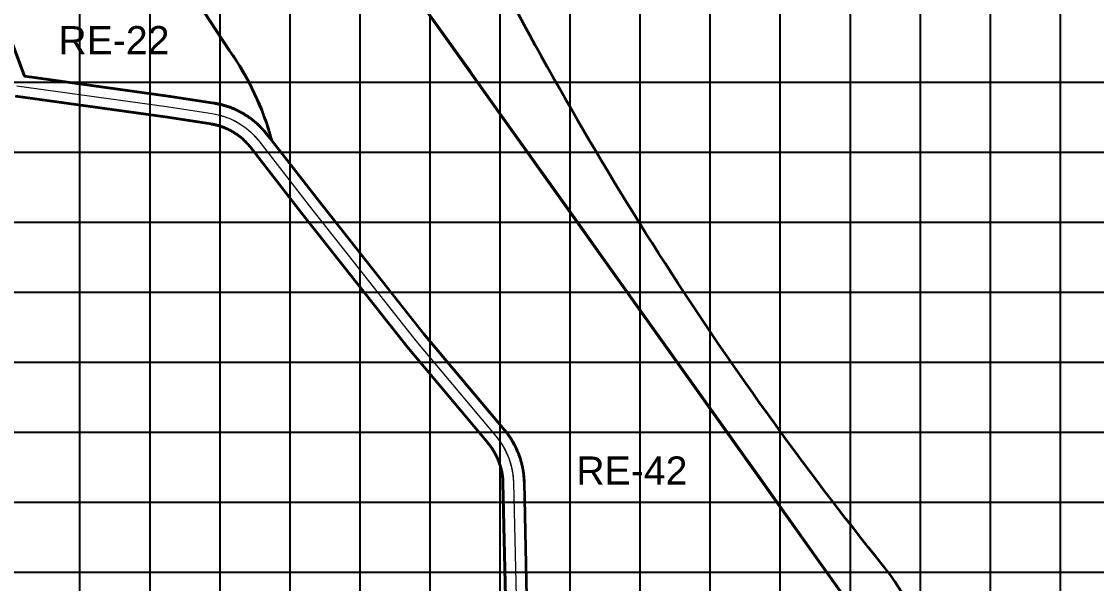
# Model space of a CAD drawing. Header units: millimetres. Extents: x 464536 to 476893, y 870501 to 881610.
# Drawn here: x 469916 to 471451, y 874384 to 875187 of the extents above; entities that cross this region are included whole.
import ezdxf
from ezdxf.enums import TextEntityAlignment as Align

# ---------------------------------------------------------------- set-up
doc = ezdxf.new("R2010")
doc.units = ezdxf.units.MM
for name, color, linetype, lineweight in [('Center_1', 7, 'Continuous', 5), ('Land Use Code', 7, 'Continuous', 35), ('Proposed Road Net work', 7, 'Continuous', 35), ('Recreational _ Environmental', 84, 'Continuous', 35), ('Structure Plan Boundries', 7, 'Continuous', 35), ('Urban Agriculture-', 90, 'Continuous', 35), ('Water Bodies', 132, 'Continuous', 35)]:
    doc.layers.add(name, color=color, linetype=linetype, lineweight=lineweight)
doc.layers.add('Grid1', color=7, linetype='Continuous')
doc.styles.add('Arial', font='arial.ttf')

msp = doc.modelspace()

# ---------------------------------------------------------------- linework, layer by layer
at = {"layer": 'Center_1'}
msp.add_lwpolyline([(469909.9, 875095), (470126.9, 875065), (470188.9, 875055.4), (470197.5, 875053.7), (470205.9, 875051.3), (470214.1, 875048.2), (470222, 875044.4), (470229.5, 875039.9), (470236.7, 875034.9), (470243.4, 875029.2), (470249.5, 875023.1), (470255.2, 875016.4), (470328.9, 874921.4), (470479.4, 874730.9), (470594.1, 874594), (470599.6, 874586.9), (470604.5, 874579.3), (470608.7, 874571.4), (470612.2, 874563.1), (470615, 874554.5), (470617.1, 874545.8), (470618.4, 874536.9), (470619, 874527.9), (470622.6, 874364.9)], dxfattribs=at)
msp.add_polyline3d([(469909.9, 875095, 0), (470126.9, 875065, 0), (470188.9, 875055.4, 0), (470201.7, 875052.6, 0), (470214.1, 875048.2, 0), (470225.8, 875042.2, 0), (470236.7, 875034.9, 0), (470246.5, 875026.2, 0), (470255.2, 875016.4, 0), (470328.9, 874921.4, 0), (470479.4, 874730.9, 0), (470594.1, 874594, 0), (470601.3, 874584.4, 0), (470607.4, 874574, 0), (470612.2, 874563.1, 0), (470615.8, 874551.6, 0), (470618.1, 874539.9, 0), (470619, 874527.9, 0), (470622.6, 874364.9, 0)], dxfattribs=at)
at = {"layer": 'Grid1'}
for p, q in [((470000, 870600), (470000, 881600)), ((470100, 870600), (470100, 881600)), ((470200, 870600), (470200, 881600)), ((470200, 870600), (470200, 881600)), ((470300, 870600), (470300, 881600)), ((470400, 870600), (470400, 881600)), ((470500, 870600), (470500, 881600)), ((470600, 870600), (470600, 881600)), ((470700, 870600), (470700, 881600)), ((470800, 870600), (470800, 881600)), ((470900, 870600), (470900, 881600)), ((471000, 870600), (471000, 881600)), ((471100, 870600), (471100, 881600)), ((471200, 870600), (471200, 881600)), ((471300, 870600), (471300, 881600)), ((471400, 870600), (471400, 881600)), ((464700, 875100), (472600, 875100)), ((464700, 875000), (472600, 875000)), ((464700, 874900), (472600, 874900)), ((464700, 874800), (472600, 874800)), ((464700, 874700), (472600, 874700)), ((464700, 874600), (472600, 874600)), ((464700, 874600), (472600, 874600)), ((464700, 874500), (472600, 874500)), ((464700, 874400), (472600, 874400))]:
    msp.add_line(p, q, dxfattribs=at)
at = {"layer": 'Proposed Road Net work'}
for points in [[(469902.3, 875158.8, 0), (469920.9, 875108.6, 0), (470129.1, 875079.8, 0), (470191.2, 875070.2, 0), (470192.2, 875070.1, 0), (470193.3, 875069.9, 0), (470194.3, 875069.7, 0), (470195.3, 875069.5, 0), (470196.3, 875069.3, 0), (470197.3, 875069.1, 0), (470198.3, 875068.9, 0), (470199.3, 875068.7, 0), (470200.3, 875068.4, 0), (470201.4, 875068.2, 0), (470202.4, 875067.9, 0), (470203.4, 875067.7, 0), (470204.4, 875067.4, 0), (470205.4, 875067.1, 0), (470206.4, 875066.9, 0), (470207.3, 875066.6, 0), (470208.3, 875066.3, 0), (470209.3, 875065.9, 0), (470210.3, 875065.6, 0), (470211.3, 875065.3, 0), (470212.3, 875065, 0), (470213.3, 875064.6, 0), (470214.2, 875064.3, 0), (470215.2, 875063.9, 0), (470216.2, 875063.5, 0), (470217.1, 875063.1, 0), (470218.1, 875062.8, 0), (470219, 875062.4, 0), (470220, 875062, 0), (470221, 875061.5, 0), (470221.9, 875061.1, 0), (470222.8, 875060.7, 0), (470223.8, 875060.3, 0), (470224.7, 875059.8, 0), (470225.6, 875059.4, 0), (470226.6, 875058.9, 0), (470227.5, 875058.4, 0), (470228.4, 875057.9, 0), (470229.3, 875057.5, 0), (470230.2, 875057, 0), (470231.2, 875056.5, 0), (470232.1, 875055.9, 0), (470232.9, 875055.4, 0), (470233.8, 875054.9, 0), (470234.7, 875054.4, 0), (470235.6, 875053.8, 0), (470236.5, 875053.3, 0), (470237.4, 875052.7, 0), (470238.2, 875052.2, 0), (470239.1, 875051.6, 0), (470240, 875051, 0), (470240.8, 875050.4, 0), (470241.7, 875049.8, 0), (470242.5, 875049.2, 0), (470243.4, 875048.6, 0), (470244.2, 875048, 0), (470245, 875047.4, 0), (470245.8, 875046.8, 0), (470246.7, 875046.1, 0), (470247.5, 875045.5, 0), (470248.3, 875044.8, 0), (470249.1, 875044.2, 0), (470249.8, 875043.5, 0), (470250.7, 875042.8, 0), (470251.4, 875042.1, 0), (470252.2, 875041.5, 0), (470253, 875040.8, 0), (470253.7, 875040.1, 0), (470254.5, 875039.4, 0), (470255.3, 875038.6, 0), (470256, 875037.9, 0), (470256.7, 875037.2, 0), (470257.5, 875036.5, 0), (470258.2, 875035.7, 0), (470258.9, 875035, 0), (470259.6, 875034.2, 0), (470260.3, 875033.5, 0), (470261, 875032.7, 0), (470261.7, 875031.9, 0), (470262.4, 875031.2, 0), (470263.1, 875030.4, 0), (470263.8, 875029.6, 0), (470264.4, 875028.8, 0), (470265.1, 875028, 0), (470265.8, 875027.2, 0), (470266.4, 875026.4, 0), (470267, 875025.6, 0), (470340.7, 874930.7, 0), (470491, 874740.4, 0), (470605.7, 874603.6, 0), (470606.3, 874602.8, 0), (470607, 874602, 0), (470607.6, 874601.2, 0), (470608.3, 874600.4, 0), (470608.9, 874599.5, 0), (470609.6, 874598.7, 0), (470610.2, 874597.8, 0), (470610.8, 874597, 0), (470611.4, 874596.1, 0), (470612, 874595.3, 0), (470612.6, 874594.4, 0), (470613.2, 874593.5, 0), (470613.8, 874592.7, 0), (470614.4, 874591.8, 0), (470615, 874590.9, 0), (470615.5, 874590, 0), (470616.1, 874589.1, 0), (470616.6, 874588.2, 0), (470617.2, 874587.3, 0), (470617.7, 874586.4, 0), (470618.2, 874585.5, 0), (470618.7, 874584.6, 0), (470619.2, 874583.7, 0), (470619.7, 874582.7, 0), (470620.2, 874581.8, 0), (470620.7, 874580.9, 0), (470621.2, 874579.9, 0), (470621.7, 874579, 0), (470622.1, 874578, 0), (470622.6, 874577.1, 0), (470623, 874576.1, 0), (470623.4, 874575.2, 0), (470623.9, 874574.2, 0), (470624.3, 874573.2, 0), (470624.7, 874572.3, 0), (470625.1, 874571.3, 0), (470625.5, 874570.3, 0), (470625.9, 874569.3, 0), (470626.2, 874568.4, 0), (470626.6, 874567.4, 0), (470627, 874566.4, 0), (470627.3, 874565.4, 0), (470627.7, 874564.4, 0), (470628, 874563.4, 0), (470628.3, 874562.4, 0), (470628.6, 874561.4, 0), (470628.9, 874560.4, 0), (470629.2, 874559.4, 0), (470629.5, 874558.4, 0), (470629.8, 874557.4, 0), (470630.1, 874556.3, 0), (470630.3, 874555.3, 0), (470630.6, 874554.3, 0), (470630.8, 874553.3, 0), (470631.1, 874552.2, 0), (470631.3, 874551.2, 0), (470631.5, 874550.2, 0), (470631.7, 874549.2, 0), (470631.9, 874548.1, 0), (470632.1, 874547.1, 0), (470632.3, 874546.1, 0), (470632.5, 874545, 0), (470632.6, 874544, 0), (470632.8, 874542.9, 0), (470632.9, 874541.9, 0), (470633.1, 874540.9, 0), (470633.2, 874539.8, 0), (470633.3, 874538.8, 0), (470633.4, 874537.7, 0), (470633.5, 874536.7, 0), (470633.6, 874535.6, 0), (470633.7, 874534.6, 0), (470633.8, 874533.5, 0), (470633.8, 874532.5, 0), (470633.9, 874531.4, 0), (470633.9, 874530.4, 0), (470634, 874529.3, 0), (470634, 874528.3, 0), (470637.6, 874365.1, 0)], [(469902.3, 875158.8, 0), (469920.9, 875108.6, 0), (470129.1, 875079.8, 0), (470191.2, 875070.2, 0), (470192.2, 875070.1, 0), (470193.3, 875069.9, 0), (470194.3, 875069.7, 0), (470195.3, 875069.5, 0), (470196.3, 875069.3, 0), (470197.3, 875069.1, 0), (470198.3, 875068.9, 0), (470199.3, 875068.7, 0), (470200.3, 875068.4, 0), (470201.4, 875068.2, 0), (470202.4, 875067.9, 0), (470203.4, 875067.7, 0), (470204.4, 875067.4, 0), (470205.4, 875067.1, 0), (470206.4, 875066.9, 0), (470207.3, 875066.6, 0), (470208.3, 875066.3, 0), (470209.3, 875065.9, 0), (470210.3, 875065.6, 0), (470211.3, 875065.3, 0), (470212.3, 875065, 0), (470213.3, 875064.6, 0), (470214.2, 875064.3, 0), (470215.2, 875063.9, 0), (470216.2, 875063.5, 0), (470217.1, 875063.1, 0), (470218.1, 875062.8, 0), (470219, 875062.4, 0), (470220, 875062, 0), (470221, 875061.5, 0), (470221.9, 875061.1, 0), (470222.8, 875060.7, 0), (470223.8, 875060.3, 0), (470224.7, 875059.8, 0), (470225.6, 875059.4, 0), (470226.6, 875058.9, 0), (470227.5, 875058.4, 0), (470228.4, 875057.9, 0), (470229.3, 875057.5, 0), (470230.2, 875057, 0), (470231.2, 875056.5, 0), (470232.1, 875055.9, 0), (470232.9, 875055.4, 0), (470233.8, 875054.9, 0), (470234.7, 875054.4, 0), (470235.6, 875053.8, 0), (470236.5, 875053.3, 0), (470237.4, 875052.7, 0), (470238.2, 875052.2, 0), (470239.1, 875051.6, 0), (470240, 875051, 0), (470240.8, 875050.4, 0), (470241.7, 875049.8, 0), (470242.5, 875049.2, 0), (470243.4, 875048.6, 0), (470244.2, 875048, 0), (470245, 875047.4, 0), (470245.8, 875046.8, 0), (470246.7, 875046.1, 0), (470247.5, 875045.5, 0), (470248.3, 875044.8, 0), (470249.1, 875044.2, 0), (470249.8, 875043.5, 0), (470250.7, 875042.8, 0), (470251.4, 875042.1, 0), (470252.2, 875041.5, 0), (470253, 875040.8, 0), (470253.7, 875040.1, 0), (470254.5, 875039.4, 0), (470255.3, 875038.6, 0), (470256, 875037.9, 0), (470256.7, 875037.2, 0), (470257.5, 875036.5, 0), (470258.2, 875035.7, 0), (470258.9, 875035, 0), (470259.6, 875034.2, 0), (470260.3, 875033.5, 0), (470261, 875032.7, 0), (470261.7, 875031.9, 0), (470262.4, 875031.2, 0), (470263.1, 875030.4, 0), (470263.8, 875029.6, 0), (470264.4, 875028.8, 0), (470265.1, 875028, 0), (470265.8, 875027.2, 0), (470266.4, 875026.4, 0), (470267, 875025.6, 0), (470340.7, 874930.7, 0), (470491, 874740.4, 0), (470605.7, 874603.6, 0), (470606.3, 874602.8, 0), (470607, 874602, 0), (470607.6, 874601.2, 0), (470608.3, 874600.4, 0), (470608.9, 874599.5, 0), (470609.6, 874598.7, 0), (470610.2, 874597.8, 0), (470610.8, 874597, 0), (470611.4, 874596.1, 0), (470612, 874595.3, 0), (470612.6, 874594.4, 0), (470613.2, 874593.5, 0), (470613.8, 874592.7, 0), (470614.4, 874591.8, 0), (470615, 874590.9, 0), (470615.5, 874590, 0), (470616.1, 874589.1, 0), (470616.6, 874588.2, 0), (470617.2, 874587.3, 0), (470617.7, 874586.4, 0), (470618.2, 874585.5, 0), (470618.7, 874584.6, 0), (470619.2, 874583.7, 0), (470619.7, 874582.7, 0), (470620.2, 874581.8, 0), (470620.7, 874580.9, 0), (470621.2, 874579.9, 0), (470621.7, 874579, 0), (470622.1, 874578, 0), (470622.6, 874577.1, 0), (470623, 874576.1, 0), (470623.4, 874575.2, 0), (470623.9, 874574.2, 0), (470624.3, 874573.2, 0), (470624.7, 874572.3, 0), (470625.1, 874571.3, 0), (470625.5, 874570.3, 0), (470625.9, 874569.3, 0), (470626.2, 874568.4, 0), (470626.6, 874567.4, 0), (470627, 874566.4, 0), (470627.3, 874565.4, 0), (470627.7, 874564.4, 0), (470628, 874563.4, 0), (470628.3, 874562.4, 0), (470628.6, 874561.4, 0), (470628.9, 874560.4, 0), (470629.2, 874559.4, 0), (470629.5, 874558.4, 0), (470629.8, 874557.4, 0), (470630.1, 874556.3, 0), (470630.3, 874555.3, 0), (470630.6, 874554.3, 0), (470630.8, 874553.3, 0), (470631.1, 874552.2, 0), (470631.3, 874551.2, 0), (470631.5, 874550.2, 0), (470631.7, 874549.2, 0), (470631.9, 874548.1, 0), (470632.1, 874547.1, 0), (470632.3, 874546.1, 0), (470632.5, 874545, 0), (470632.6, 874544, 0), (470632.8, 874542.9, 0), (470632.9, 874541.9, 0), (470633.1, 874540.9, 0), (470633.2, 874539.8, 0), (470633.3, 874538.8, 0), (470633.4, 874537.7, 0), (470633.5, 874536.7, 0), (470633.6, 874535.6, 0), (470633.7, 874534.6, 0), (470633.8, 874533.5, 0), (470633.8, 874532.5, 0), (470633.9, 874531.4, 0), (470633.9, 874530.4, 0), (470634, 874529.3, 0), (470634, 874528.3, 0), (470637.6, 874365.1, 0)], [(470607.6, 874364.7, 0), (470604, 874527.6, 0), (470604, 874528.4, 0), (470603.9, 874529.2, 0), (470603.9, 874530, 0), (470603.9, 874530.8, 0), (470603.8, 874531.6, 0), (470603.8, 874532.4, 0), (470603.7, 874533.1, 0), (470603.6, 874533.9, 0), (470603.6, 874534.7, 0), (470603.5, 874535.5, 0), (470603.4, 874536.3, 0), (470603.3, 874537.1, 0), (470603.2, 874537.9, 0), (470603.1, 874538.7, 0), (470603, 874539.4, 0), (470602.8, 874540.2, 0), (470602.7, 874541, 0), (470602.6, 874541.8, 0), (470602.4, 874542.6, 0), (470602.3, 874543.3, 0), (470602.1, 874544.1, 0), (470602, 874544.9, 0), (470601.8, 874545.7, 0), (470601.6, 874546.4, 0), (470601.4, 874547.2, 0), (470601.2, 874548, 0), (470601, 874548.7, 0), (470600.8, 874549.5, 0), (470600.6, 874550.3, 0), (470600.4, 874551, 0), (470600.2, 874551.8, 0), (470600, 874552.6, 0), (470599.7, 874553.3, 0), (470599.5, 874554.1, 0), (470599.2, 874554.8, 0), (470599, 874555.6, 0), (470598.7, 874556.3, 0), (470598.4, 874557.1, 0), (470598.2, 874557.8, 0), (470597.9, 874558.5, 0), (470597.6, 874559.3, 0), (470597.3, 874560, 0), (470597, 874560.7, 0), (470596.7, 874561.5, 0), (470596.4, 874562.2, 0), (470596.1, 874562.9, 0), (470595.7, 874563.7, 0), (470595.4, 874564.4, 0), (470595.1, 874565.1, 0), (470594.7, 874565.8, 0), (470594.4, 874566.5, 0), (470594, 874567.2, 0), (470593.6, 874567.9, 0), (470593.3, 874568.6, 0), (470592.9, 874569.3, 0), (470592.5, 874570, 0), (470592.1, 874570.7, 0), (470591.7, 874571.4, 0), (470591.3, 874572.1, 0), (470590.9, 874572.8, 0), (470590.5, 874573.4, 0), (470590.1, 874574.1, 0), (470589.7, 874574.8, 0), (470589.2, 874575.4, 0), (470588.8, 874576.1, 0), (470588.4, 874576.8, 0), (470587.9, 874577.4, 0), (470587.5, 874578.1, 0), (470587, 874578.7, 0), (470586.6, 874579.4, 0), (470586.1, 874580, 0), (470585.6, 874580.6, 0), (470585.1, 874581.3, 0), (470584.6, 874581.9, 0), (470584.2, 874582.5, 0), (470583.7, 874583.1, 0), (470583.2, 874583.7, 0), (470582.6, 874584.4, 0), (470467.7, 874721.5, 0), (470317.1, 874912.2, 0), (470243.4, 875007.2, 0), (470242.9, 875007.8, 0), (470242.4, 875008.4, 0), (470241.9, 875009, 0), (470241.4, 875009.6, 0), (470240.9, 875010.2, 0), (470240.4, 875010.8, 0), (470239.9, 875011.4, 0), (470239.4, 875011.9, 0), (470238.9, 875012.5, 0), (470238.3, 875013.1, 0), (470237.8, 875013.7, 0), (470237.3, 875014.2, 0), (470236.7, 875014.8, 0), (470236.2, 875015.3, 0), (470235.6, 875015.9, 0), (470235.1, 875016.4, 0), (470234.5, 875017, 0), (470234, 875017.5, 0), (470233.4, 875018, 0), (470232.8, 875018.5, 0), (470232.3, 875019.1, 0), (470231.7, 875019.6, 0), (470231.1, 875020.1, 0), (470230.5, 875020.6, 0), (470229.9, 875021.1, 0), (470229.3, 875021.6, 0), (470228.7, 875022.1, 0), (470228.1, 875022.5, 0), (470227.5, 875023, 0), (470226.9, 875023.5, 0), (470226.2, 875024, 0), (470225.6, 875024.4, 0), (470225, 875024.9, 0), (470224.4, 875025.3, 0), (470223.7, 875025.8, 0), (470223.1, 875026.2, 0), (470222.4, 875026.6, 0), (470221.8, 875027.1, 0), (470221.2, 875027.5, 0), (470220.5, 875027.9, 0), (470219.8, 875028.3, 0), (470219.2, 875028.7, 0), (470218.5, 875029.1, 0), (470217.8, 875029.5, 0), (470217.2, 875029.9, 0), (470216.5, 875030.3, 0), (470215.8, 875030.7, 0), (470215.1, 875031, 0), (470214.5, 875031.4, 0), (470213.8, 875031.7, 0), (470213.1, 875032.1, 0), (470212.4, 875032.4, 0), (470211.7, 875032.8, 0), (470211, 875033.1, 0), (470210.3, 875033.4, 0), (470209.6, 875033.8, 0), (470208.9, 875034.1, 0), (470208.2, 875034.4, 0), (470207.4, 875034.7, 0), (470206.7, 875035, 0), (470206, 875035.3, 0), (470205.3, 875035.6, 0), (470204.6, 875035.8, 0), (470203.8, 875036.1, 0), (470203.1, 875036.4, 0), (470202.4, 875036.6, 0), (470201.7, 875036.9, 0), (470200.9, 875037.1, 0), (470200.2, 875037.4, 0), (470199.4, 875037.6, 0), (470198.7, 875037.8, 0), (470198, 875038.1, 0), (470197.2, 875038.3, 0), (470196.5, 875038.5, 0), (470195.7, 875038.7, 0), (470195, 875038.9, 0), (470194.2, 875039.1, 0), (470193.5, 875039.2, 0), (470192.7, 875039.4, 0), (470191.9, 875039.6, 0), (470191.2, 875039.7, 0), (470190.4, 875039.9, 0), (470189.7, 875040, 0), (470188.9, 875040.2, 0), (470188.1, 875040.3, 0), (470187.4, 875040.4, 0), (470186.6, 875040.6, 0), (470124.8, 875050.1, 0), (469907.9, 875080.2, 0)], [(470607.6, 874364.7, 0), (470604, 874527.6, 0), (470604, 874528.4, 0), (470603.9, 874529.2, 0), (470603.9, 874530, 0), (470603.9, 874530.8, 0), (470603.8, 874531.6, 0), (470603.8, 874532.4, 0), (470603.7, 874533.1, 0), (470603.6, 874533.9, 0), (470603.6, 874534.7, 0), (470603.5, 874535.5, 0), (470603.4, 874536.3, 0), (470603.3, 874537.1, 0), (470603.2, 874537.9, 0), (470603.1, 874538.7, 0), (470603, 874539.4, 0), (470602.8, 874540.2, 0), (470602.7, 874541, 0), (470602.6, 874541.8, 0), (470602.4, 874542.6, 0), (470602.3, 874543.3, 0), (470602.1, 874544.1, 0), (470602, 874544.9, 0), (470601.8, 874545.7, 0), (470601.6, 874546.4, 0), (470601.4, 874547.2, 0), (470601.2, 874548, 0), (470601, 874548.7, 0), (470600.8, 874549.5, 0), (470600.6, 874550.3, 0), (470600.4, 874551, 0), (470600.2, 874551.8, 0), (470600, 874552.6, 0), (470599.7, 874553.3, 0), (470599.5, 874554.1, 0), (470599.2, 874554.8, 0), (470599, 874555.6, 0), (470598.7, 874556.3, 0), (470598.4, 874557.1, 0), (470598.2, 874557.8, 0), (470597.9, 874558.5, 0), (470597.6, 874559.3, 0), (470597.3, 874560, 0), (470597, 874560.7, 0), (470596.7, 874561.5, 0), (470596.4, 874562.2, 0), (470596.1, 874562.9, 0), (470595.7, 874563.7, 0), (470595.4, 874564.4, 0), (470595.1, 874565.1, 0), (470594.7, 874565.8, 0), (470594.4, 874566.5, 0), (470594, 874567.2, 0), (470593.6, 874567.9, 0), (470593.3, 874568.6, 0), (470592.9, 874569.3, 0), (470592.5, 874570, 0), (470592.1, 874570.7, 0), (470591.7, 874571.4, 0), (470591.3, 874572.1, 0), (470590.9, 874572.8, 0), (470590.5, 874573.4, 0), (470590.1, 874574.1, 0), (470589.7, 874574.8, 0), (470589.2, 874575.4, 0), (470588.8, 874576.1, 0), (470588.4, 874576.8, 0), (470587.9, 874577.4, 0), (470587.5, 874578.1, 0), (470587, 874578.7, 0), (470586.6, 874579.4, 0), (470586.1, 874580, 0), (470585.6, 874580.6, 0), (470585.1, 874581.3, 0), (470584.6, 874581.9, 0), (470584.2, 874582.5, 0), (470583.7, 874583.1, 0), (470583.2, 874583.7, 0), (470582.6, 874584.4, 0), (470467.7, 874721.5, 0), (470317.1, 874912.2, 0), (470243.4, 875007.2, 0), (470242.9, 875007.8, 0), (470242.4, 875008.4, 0), (470241.9, 875009, 0), (470241.4, 875009.6, 0), (470240.9, 875010.2, 0), (470240.4, 875010.8, 0), (470239.9, 875011.4, 0), (470239.4, 875011.9, 0), (470238.9, 875012.5, 0), (470238.3, 875013.1, 0), (470237.8, 875013.7, 0), (470237.3, 875014.2, 0), (470236.7, 875014.8, 0), (470236.2, 875015.3, 0), (470235.6, 875015.9, 0), (470235.1, 875016.4, 0), (470234.5, 875017, 0), (470234, 875017.5, 0), (470233.4, 875018, 0), (470232.8, 875018.5, 0), (470232.3, 875019.1, 0), (470231.7, 875019.6, 0), (470231.1, 875020.1, 0), (470230.5, 875020.6, 0), (470229.9, 875021.1, 0), (470229.3, 875021.6, 0), (470228.7, 875022.1, 0), (470228.1, 875022.5, 0), (470227.5, 875023, 0), (470226.9, 875023.5, 0), (470226.2, 875024, 0), (470225.6, 875024.4, 0), (470225, 875024.9, 0), (470224.4, 875025.3, 0), (470223.7, 875025.8, 0), (470223.1, 875026.2, 0), (470222.4, 875026.6, 0), (470221.8, 875027.1, 0), (470221.2, 875027.5, 0), (470220.5, 875027.9, 0), (470219.8, 875028.3, 0), (470219.2, 875028.7, 0), (470218.5, 875029.1, 0), (470217.8, 875029.5, 0), (470217.2, 875029.9, 0), (470216.5, 875030.3, 0), (470215.8, 875030.7, 0), (470215.1, 875031, 0), (470214.5, 875031.4, 0), (470213.8, 875031.7, 0), (470213.1, 875032.1, 0), (470212.4, 875032.4, 0), (470211.7, 875032.8, 0), (470211, 875033.1, 0), (470210.3, 875033.4, 0), (470209.6, 875033.8, 0), (470208.9, 875034.1, 0), (470208.2, 875034.4, 0), (470207.4, 875034.7, 0), (470206.7, 875035, 0), (470206, 875035.3, 0), (470205.3, 875035.6, 0), (470204.6, 875035.8, 0), (470203.8, 875036.1, 0), (470203.1, 875036.4, 0), (470202.4, 875036.6, 0), (470201.7, 875036.9, 0), (470200.9, 875037.1, 0), (470200.2, 875037.4, 0), (470199.4, 875037.6, 0), (470198.7, 875037.8, 0), (470198, 875038.1, 0), (470197.2, 875038.3, 0), (470196.5, 875038.5, 0), (470195.7, 875038.7, 0), (470195, 875038.9, 0), (470194.2, 875039.1, 0), (470193.5, 875039.2, 0), (470192.7, 875039.4, 0), (470191.9, 875039.6, 0), (470191.2, 875039.7, 0), (470190.4, 875039.9, 0), (470189.7, 875040, 0), (470188.9, 875040.2, 0), (470188.1, 875040.3, 0), (470187.4, 875040.4, 0), (470186.6, 875040.6, 0), (470124.8, 875050.1, 0), (469907.9, 875080.2, 0)]]:
    msp.add_polyline3d(points, dxfattribs=at)
at = {"layer": 'Recreational _ Environmental'}
for points in [[(470131.4, 875270.3), (470212.9, 875145.7, -0.08731), (470273.5, 875017.3), (470267, 875025.6), (470266.4, 875026.4), (470265.8, 875027.2), (470265.1, 875028), (470264.4, 875028.8), (470263.8, 875029.6), (470263.1, 875030.4), (470262.4, 875031.2), (470261.7, 875031.9), (470261, 875032.7), (470260.3, 875033.5), (470259.6, 875034.2), (470258.9, 875035), (470258.2, 875035.7), (470257.5, 875036.5), (470256.7, 875037.2), (470256, 875037.9), (470255.3, 875038.6), (470254.5, 875039.4), (470253.7, 875040.1), (470253, 875040.8), (470252.2, 875041.5), (470251.4, 875042.1), (470250.7, 875042.8), (470249.8, 875043.5), (470249.1, 875044.2), (470248.3, 875044.8), (470247.5, 875045.5), (470246.7, 875046.1), (470245.8, 875046.8), (470245, 875047.4), (470244.2, 875048), (470243.4, 875048.6), (470242.5, 875049.2), (470241.7, 875049.8), (470240.8, 875050.4), (470240, 875051), (470239.1, 875051.6), (470238.2, 875052.2), (470237.4, 875052.7), (470236.5, 875053.3), (470235.6, 875053.8), (470234.7, 875054.4), (470233.8, 875054.9), (470232.9, 875055.4), (470232.1, 875055.9), (470231.2, 875056.5), (470230.2, 875057), (470229.3, 875057.5), (470228.4, 875057.9), (470227.5, 875058.4), (470226.6, 875058.9), (470225.6, 875059.4), (470224.7, 875059.8), (470223.8, 875060.3), (470222.8, 875060.7), (470221.9, 875061.1), (470221, 875061.5), (470220, 875062), (470219, 875062.4), (470218.1, 875062.8), (470217.1, 875063.1), (470216.2, 875063.5), (470215.2, 875063.9), (470214.2, 875064.3), (470213.3, 875064.6), (470212.3, 875065), (470211.3, 875065.3), (470210.3, 875065.6), (470209.3, 875065.9), (470208.3, 875066.3), (470207.3, 875066.6), (470206.4, 875066.9), (470205.4, 875067.1), (470204.4, 875067.4), (470203.4, 875067.7), (470202.4, 875067.9), (470201.4, 875068.2), (470200.3, 875068.4), (470199.3, 875068.7), (470198.3, 875068.9), (470197.3, 875069.1), (470196.3, 875069.3), (470195.3, 875069.5), (470194.3, 875069.7), (470193.3, 875069.9), (470192.2, 875070.1), (470191.2, 875070.2), (470129.1, 875079.8), (469920.9, 875108.7), (469902.3, 875158.8)], [(470638.2, 874365.1), (470634.6, 874528.3), (470634.6, 874529.3), (470634.6, 874530.4), (470634.5, 874531.4), (470634.5, 874532.5), (470634.4, 874533.5), (470634.3, 874534.6), (470634.2, 874535.6), (470634.1, 874536.7), (470634, 874537.7), (470633.9, 874538.8), (470633.8, 874539.8), (470633.7, 874540.9), (470633.6, 874541.9), (470633.4, 874542.9), (470633.3, 874544), (470633.1, 874545), (470632.9, 874546.1), (470632.7, 874547.1), (470632.5, 874548.1), (470632.3, 874549.2), (470632.1, 874550.2), (470631.9, 874551.2), (470631.7, 874552.2), (470631.5, 874553.3), (470631.2, 874554.3), (470631, 874555.3), (470630.7, 874556.3), (470630.4, 874557.4), (470630.1, 874558.4), (470629.9, 874559.4), (470629.6, 874560.4), (470629.3, 874561.4), (470628.9, 874562.4), (470628.6, 874563.4), (470628.3, 874564.4), (470627.9, 874565.4), (470627.6, 874566.4), (470627.2, 874567.4), (470626.9, 874568.4), (470626.5, 874569.3), (470626.1, 874570.3), (470625.7, 874571.3), (470625.3, 874572.3), (470624.9, 874573.2), (470624.5, 874574.2), (470624.1, 874575.2), (470623.6, 874576.1), (470623.2, 874577.1), (470622.8, 874578), (470622.3, 874579), (470621.8, 874579.9), (470621.4, 874580.9), (470620.9, 874581.8), (470620.4, 874582.7), (470619.9, 874583.7), (470619.4, 874584.6), (470618.9, 874585.5), (470618.3, 874586.4), (470617.8, 874587.3), (470617.3, 874588.2), (470616.7, 874589.1), (470616.2, 874590), (470615.6, 874590.9), (470615, 874591.8), (470614.5, 874592.7), (470613.9, 874593.5), (470613.3, 874594.4), (470612.7, 874595.3), (470612.1, 874596.1), (470611.5, 874597), (470610.8, 874597.8), (470610.2, 874598.7), (470609.6, 874599.5), (470608.9, 874600.4), (470608.3, 874601.2), (470607.6, 874602), (470607, 874602.8), (470606.3, 874603.6), (470491.6, 874740.4), (470341.3, 874930.7), (470292.7, 874993.4), (470274.1, 875017.3, 0.08731), (470213.5, 875145.7), (470132, 875270.3)], [(470472.6, 875234.1), (470519.1, 875168.7), (470550.4, 875124.8), (470555.5, 875117.7), (470560.2, 875111), (470590.6, 875068.4), (470653.8, 874979.7, 0.050194), (470663.6, 874965.5, 0.003242), (470664.6, 874964.4), (470728.3, 874875.1), (470739.4, 874859.5), (470972.9, 874531.7), (471018.3, 874468), (471050.8, 874422.2), (471190.2, 874226.6)]]:
    msp.add_lwpolyline(points, format="xyb", dxfattribs=at)
msp.add_lwpolyline([(470653.8, 874979.7), (470664.6, 874964.4, -0.003242), (470663.6, 874965.5, -0.050194)], format="xyb", close=True, dxfattribs=at)
at = {"layer": 'Structure Plan Boundries'}
msp.add_lwpolyline([(470257.8, 875534.4), (471319.8, 874043.4), (471992.1, 873239.8)], dxfattribs=at)
msp.add_lwpolyline([(470257.8, 875534.4), (471319.8, 874043.4), (471992.1, 873239.8)], dxfattribs=at)
at = {"layer": 'Urban Agriculture-'}
msp.add_lwpolyline([(469908.4, 875080.1), (470124.8, 875050.1), (470186.6, 875040.6), (470187.4, 875040.4), (470188.1, 875040.3), (470188.9, 875040.2), (470189.7, 875040), (470190.4, 875039.9), (470191.2, 875039.7), (470191.9, 875039.6), (470192.7, 875039.4), (470193.5, 875039.2), (470194.2, 875039.1), (470195, 875038.9), (470195.7, 875038.7), (470196.5, 875038.5), (470197.2, 875038.3), (470198, 875038.1), (470198.7, 875037.8), (470199.4, 875037.6), (470200.2, 875037.4), (470200.9, 875037.1), (470201.7, 875036.9), (470202.4, 875036.6), (470203.1, 875036.4), (470203.8, 875036.1), (470204.6, 875035.8), (470205.3, 875035.6), (470206, 875035.3), (470206.7, 875035), (470207.4, 875034.7), (470208.2, 875034.4), (470208.9, 875034.1), (470209.6, 875033.8), (470210.3, 875033.4), (470211, 875033.1), (470211.7, 875032.8), (470212.4, 875032.4), (470213.1, 875032.1), (470213.8, 875031.7), (470214.5, 875031.4), (470215.1, 875031), (470215.8, 875030.7), (470216.5, 875030.3), (470217.2, 875029.9), (470217.8, 875029.5), (470218.5, 875029.1), (470219.2, 875028.7), (470219.8, 875028.3), (470220.5, 875027.9), (470221.2, 875027.5), (470221.8, 875027.1), (470222.4, 875026.6), (470223.1, 875026.2), (470223.7, 875025.8), (470224.4, 875025.3), (470225, 875024.9), (470225.6, 875024.4), (470226.2, 875024), (470226.9, 875023.5), (470227.5, 875023), (470228.1, 875022.5), (470228.7, 875022.1), (470229.3, 875021.6), (470229.9, 875021.1), (470230.5, 875020.6), (470231.1, 875020.1), (470231.7, 875019.6), (470232.3, 875019.1), (470232.8, 875018.5), (470233.4, 875018), (470234, 875017.5), (470234.5, 875017), (470235.1, 875016.4), (470235.6, 875015.9), (470236.2, 875015.3), (470236.7, 875014.8), (470237.3, 875014.2), (470237.8, 875013.7), (470238.3, 875013.1), (470238.9, 875012.5), (470239.4, 875011.9), (470239.9, 875011.4), (470240.4, 875010.8), (470240.9, 875010.2), (470241.4, 875009.6), (470241.9, 875009), (470242.4, 875008.4), (470242.9, 875007.8), (470243.4, 875007.2), (470317.1, 874912.2), (470467.6, 874721.6), (470467.9, 874721.3), (470582.6, 874584.4), (470583.2, 874583.7), (470583.7, 874583.1), (470584.2, 874582.5), (470584.6, 874581.9), (470585.1, 874581.3), (470585.6, 874580.6), (470586.1, 874580), (470586.6, 874579.4), (470587, 874578.7), (470587.5, 874578.1), (470587.9, 874577.4), (470588.4, 874576.8), (470588.8, 874576.1), (470589.2, 874575.4), (470589.7, 874574.8), (470590.1, 874574.1), (470590.5, 874573.4), (470590.9, 874572.8), (470591.3, 874572.1), (470591.7, 874571.4), (470592.1, 874570.7), (470592.5, 874570), (470592.9, 874569.3), (470593.3, 874568.6), (470593.6, 874567.9), (470594, 874567.2), (470594.4, 874566.5), (470594.7, 874565.8), (470595.1, 874565.1), (470595.4, 874564.4), (470595.7, 874563.7), (470596.1, 874562.9), (470596.4, 874562.2), (470596.7, 874561.5), (470597, 874560.7), (470597.3, 874560), (470597.6, 874559.3), (470597.9, 874558.5), (470598.2, 874557.8), (470598.4, 874557.1), (470598.7, 874556.3), (470599, 874555.6), (470599.2, 874554.8), (470599.5, 874554.1), (470599.7, 874553.3), (470600, 874552.6), (470600.2, 874551.8), (470600.4, 874551), (470600.6, 874550.3), (470600.8, 874549.5), (470601, 874548.7), (470601.2, 874548), (470601.4, 874547.2), (470601.6, 874546.4), (470601.8, 874545.7), (470602, 874544.9), (470602.1, 874544.1), (470602.3, 874543.3), (470602.4, 874542.6), (470602.6, 874541.8), (470602.7, 874541), (470602.8, 874540.2), (470603, 874539.4), (470603.1, 874538.7), (470603.2, 874537.9), (470603.3, 874537.1), (470603.4, 874536.3), (470603.5, 874535.5), (470603.6, 874534.7), (470603.6, 874533.9), (470603.7, 874533.1), (470603.8, 874532.4), (470603.8, 874531.6), (470603.9, 874530.8), (470603.9, 874530), (470603.9, 874529.2), (470604, 874528.4), (470604, 874527.6), (470607.6, 874364.7)], dxfattribs=at)
at = {"layer": 'Water Bodies'}
msp.add_lwpolyline([(471004.6, 880128.7, -0.017871), (471073.3, 880186.7, -0.177956), (471335, 880344.7, -0.510026), (471858.8, 879854.6, 0.005688), (471817.4, 879690.5, 0.043447), (471626.1, 878413.9, 0.121522), (472264.2, 874906.9, 0.017184), (472489.5, 874447.8, -0.583752), (471618.5, 873875.5, -0.102254), (471430, 874027.7, -0.020507), (471252.6, 874255.9, -0.011967), (471157.9, 874395.5, -0.05388), (470562.6, 875319.8, -0.04977), (470159.3, 877045.7, -0.038512), (470086.5, 878416.6, -0.008422), (470085.7, 878461.3, -0.025388), (470092.5, 878595.8, -0.023273), (470110.8, 878717.9, -0.045258), (470178.2, 878948, -0.007674), (470211.1, 879024.3, -0.069087), (470606.5, 879654.9, -0.091937)], format="xyb", close=True, dxfattribs=at)

# ---------------------------------------------------------------- texts
at = {"layer": 'Land Use Code', "color": 7, "true_color": 0xffffff, "style": 'Arial'}
for s, p in [('RE-22', (470048.4, 875128.2)), ('RE-42', (470788, 874513.4))]:
    msp.add_text(s, height=40.08, dxfattribs=at).set_placement(p, align=Align.BOTTOM_CENTER)

doc.saveas('drawing.dxf')
